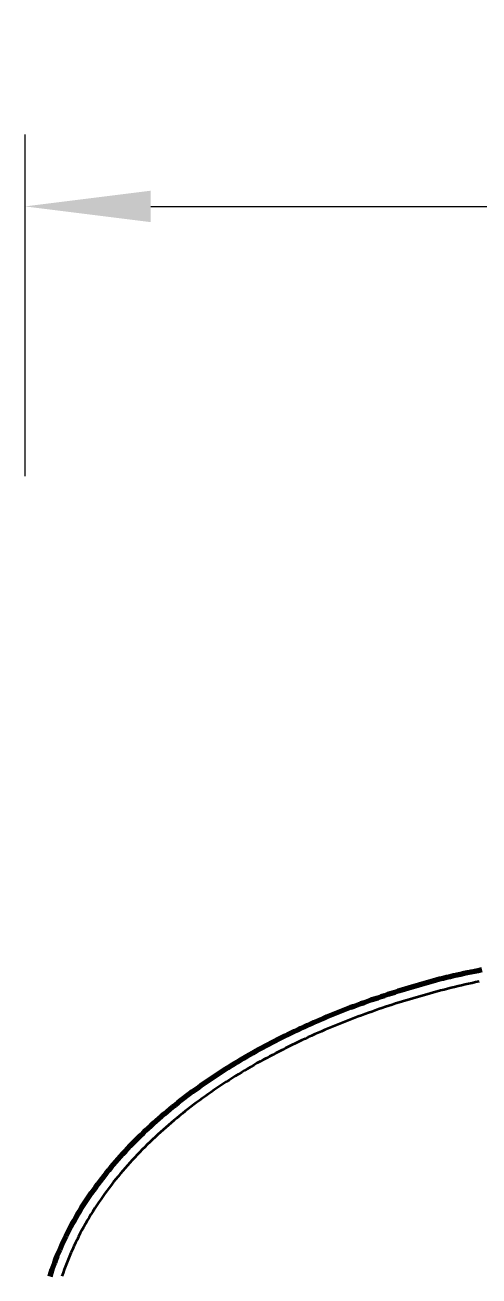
# Model space of a CAD drawing. Header units: millimetres. Extents: x 0 to 2208, y 0 to 420.
# Drawn here: x 170.29 to 182.92, y 221.77 to 256.57 of the extents above; entities that cross this region are included whole.
import ezdxf

# ---------------------------------------------------------------- set-up
doc = ezdxf.new("R2010")
doc.units = ezdxf.units.MM
doc.linetypes.add('IRAM-E-TRAZOS', pattern=[5, 4, -1])
for name, color, linetype, lineweight in [('01-VISIBLE', 7, 'CONTINUOUS', 70), ('02-OCULTA', 4, 'IRAM-E-TRAZOS', 35), ('04-COTA', 3, 'CONTINUOUS', 18)]:
    doc.layers.add(name, color=color, linetype=linetype, lineweight=lineweight)
doc.styles.add('ISO3098', font='isocpeur.ttf')
doc.dimstyles.new('FLAMA-IRAM', dxfattribs={"dimtxt": 3.5, "dimasz": 3.5, "dimexe": 2, "dimexo": 1.5, "dimgap": 1, "dimtad": 1, "dimdec": 1, "dimtxsty": 'ISO3098', "dimblk": 'IRAM_FLECHA', "dimblk1": 'IRAM_FLECHA', "dimblk2": 'IRAM_FLECHA', "dimcen": 2.5, "dimclrd": 256, "dimclre": 256, "dimclrt": 256, "dimazin": 3, "dimtfac": 1, "dimtmove": 0, "dimatfit": 3, "dimlwd": 18, "dimlwe": 18})

# ---------------------------------------------------------------- blocks, each defined once
blk = doc.blocks.new('IRAM_FLECHA')
blk.add_solid([(0, 0), (-1, 0.125), (-1, -0.125)])

msp = doc.modelspace()

# ---------------------------------------------------------------- linework, layer by layer
at = {"layer": '01-VISIBLE'}
msp.add_lwpolyline([(170.984, 221.756), (171.014, 221.852), (171.046, 221.946), (171.079, 222.041), (171.113, 222.135), (171.148, 222.228), (171.185, 222.322), (171.223, 222.414), (171.262, 222.506), (171.302, 222.598), (171.343, 222.689), (171.385, 222.78), (171.428, 222.87), (171.472, 222.96), (171.518, 223.049), (171.564, 223.138), (171.612, 223.226), (171.66, 223.313), (171.709, 223.4), (171.76, 223.486), (171.811, 223.572), (171.863, 223.658), (171.916, 223.742), (171.971, 223.826), (172.025, 223.91), (172.081, 223.993), (172.138, 224.075), (172.195, 224.157), (172.254, 224.239), (172.313, 224.319), (172.373, 224.399), (172.433, 224.479), (172.495, 224.558), (172.557, 224.636), (172.62, 224.714), (172.683, 224.791), (172.748, 224.868), (172.813, 224.944), (172.878, 225.019), (172.945, 225.094), (173.012, 225.168), (173.08, 225.242), (173.148, 225.315), (173.217, 225.387), (173.286, 225.459), (173.357, 225.53), (173.427, 225.601), (173.499, 225.671), (173.571, 225.741), (173.643, 225.81), (173.716, 225.878), (173.789, 225.946), (173.864, 226.013), (173.938, 226.08), (174.013, 226.146), (174.089, 226.211), (174.165, 226.276), (174.241, 226.341), (174.318, 226.405), (174.396, 226.468), (174.473, 226.531), (174.552, 226.593), (174.631, 226.655), (174.71, 226.716), (174.789, 226.776), (174.869, 226.836), (174.95, 226.896), (175.03, 226.955), (175.112, 227.013), (175.193, 227.071), (175.275, 227.128), (175.357, 227.185), (175.44, 227.242), (175.523, 227.297), (175.606, 227.353), (175.69, 227.407), (175.774, 227.462), (175.859, 227.515), (175.943, 227.569), (176.028, 227.621), (176.114, 227.674), (176.199, 227.725), (176.285, 227.776), (176.371, 227.827), (176.458, 227.877), (176.544, 227.927), (176.632, 227.976), (176.719, 228.025), (176.806, 228.074), (176.894, 228.121), (176.982, 228.169), (177.071, 228.216), (177.159, 228.262), (177.248, 228.308), (177.337, 228.353), (177.427, 228.398), (177.516, 228.443), (177.606, 228.487), (177.696, 228.53), (177.786, 228.574), (177.877, 228.616), (177.967, 228.659), (178.058, 228.7), (178.149, 228.742), (178.24, 228.783), (178.332, 228.823), (178.424, 228.863), (178.515, 228.903), (178.607, 228.942), (178.7, 228.981), (178.792, 229.019), (178.884, 229.057), (178.977, 229.095), (179.07, 229.132), (179.163, 229.168), (179.257, 229.204), (179.35, 229.24), (179.444, 229.275), (179.538, 229.309), (179.632, 229.344), (179.726, 229.377), (179.82, 229.411), (179.914, 229.444), (180.009, 229.476), (180.104, 229.508), (180.198, 229.54), (180.293, 229.572), (180.388, 229.603), (180.484, 229.634), (180.579, 229.664), (180.674, 229.695), (180.77, 229.725), (180.865, 229.754), (180.961, 229.784), (181.056, 229.813), (181.152, 229.842), (181.248, 229.87), (181.344, 229.898), (181.44, 229.925), (181.537, 229.952), (181.633, 229.978), (181.73, 230.004), (181.827, 230.029), (181.924, 230.053), (182.021, 230.077), (182.118, 230.1), (182.216, 230.123), (182.313, 230.145), (182.411, 230.166), (182.509, 230.187), (182.606, 230.208), (182.704, 230.229), (182.802, 230.249), (182.9, 230.269), (182.998, 230.289)], dxfattribs=at)
at = {"layer": '02-OCULTA'}
msp.add_lwpolyline([(182.926, 229.958), (182.828, 229.937), (182.73, 229.916), (182.633, 229.894), (182.535, 229.871), (182.437, 229.848), (182.34, 229.825), (182.242, 229.802), (182.145, 229.778), (182.048, 229.754), (181.951, 229.729), (181.854, 229.704), (181.757, 229.678), (181.66, 229.652), (181.563, 229.626), (181.467, 229.6), (181.37, 229.573), (181.274, 229.545), (181.178, 229.517), (181.081, 229.489), (180.985, 229.461), (180.889, 229.432), (180.794, 229.402), (180.698, 229.372), (180.602, 229.342), (180.507, 229.311), (180.412, 229.28), (180.317, 229.249), (180.222, 229.217), (180.127, 229.185), (180.032, 229.152), (179.937, 229.119), (179.843, 229.086), (179.749, 229.052), (179.655, 229.017), (179.561, 228.982), (179.467, 228.947), (179.373, 228.912), (179.28, 228.876), (179.186, 228.839), (179.093, 228.802), (179, 228.765), (178.907, 228.727), (178.815, 228.689), (178.722, 228.65), (178.63, 228.611), (178.538, 228.571), (178.446, 228.531), (178.355, 228.491), (178.263, 228.45), (178.172, 228.408), (178.081, 228.366), (177.99, 228.324), (177.899, 228.281), (177.809, 228.238), (177.719, 228.194), (177.629, 228.15), (177.539, 228.105), (177.45, 228.06), (177.36, 228.015), (177.272, 227.969), (177.183, 227.922), (177.094, 227.875), (177.006, 227.827), (176.918, 227.779), (176.831, 227.731), (176.743, 227.682), (176.656, 227.632), (176.569, 227.582), (176.483, 227.531), (176.397, 227.48), (176.311, 227.429), (176.225, 227.377), (176.14, 227.324), (176.055, 227.271), (175.97, 227.217), (175.886, 227.163), (175.802, 227.108), (175.718, 227.053), (175.635, 226.997), (175.552, 226.941), (175.47, 226.884), (175.388, 226.827), (175.306, 226.769), (175.224, 226.71), (175.143, 226.651), (175.063, 226.592), (174.983, 226.532), (174.903, 226.471), (174.823, 226.41), (174.745, 226.348), (174.666, 226.286), (174.588, 226.223), (174.511, 226.16), (174.433, 226.096), (174.357, 226.031), (174.281, 225.966), (174.205, 225.9), (174.13, 225.834), (174.055, 225.767), (173.981, 225.699), (173.908, 225.631), (173.835, 225.563), (173.762, 225.493), (173.691, 225.423), (173.619, 225.353), (173.549, 225.282), (173.479, 225.21), (173.41, 225.138), (173.341, 225.065), (173.273, 224.991), (173.205, 224.917), (173.139, 224.842), (173.073, 224.767), (173.007, 224.691), (172.943, 224.614), (172.879, 224.537), (172.816, 224.459), (172.753, 224.381), (172.692, 224.302), (172.631, 224.222), (172.571, 224.142), (172.512, 224.061), (172.453, 223.98), (172.396, 223.898), (172.339, 223.815), (172.283, 223.732), (172.229, 223.648), (172.175, 223.563), (172.122, 223.478), (172.07, 223.392), (172.019, 223.306), (171.969, 223.219), (171.92, 223.132), (171.872, 223.044), (171.826, 222.955), (171.78, 222.866), (171.735, 222.776), (171.691, 222.686), (171.649, 222.595), (171.607, 222.504), (171.566, 222.413), (171.526, 222.321), (171.488, 222.228), (171.451, 222.135), (171.415, 222.042), (171.38, 221.948), (171.347, 221.853), (171.315, 221.758)], dxfattribs=at)

# ---------------------------------------------------------------- dimensions: what is measured, and where the dimension line sits
at = {"layer": '04-COTA'}
msp.add_linear_dim(base=(170.287, 251.521), p1=(170.287, 242.521), p2=(207.307, 242.521), dimstyle='FLAMA-IRAM', override={"dimlfac": 5}, dxfattribs=at).render()

doc.saveas('drawing.dxf')
